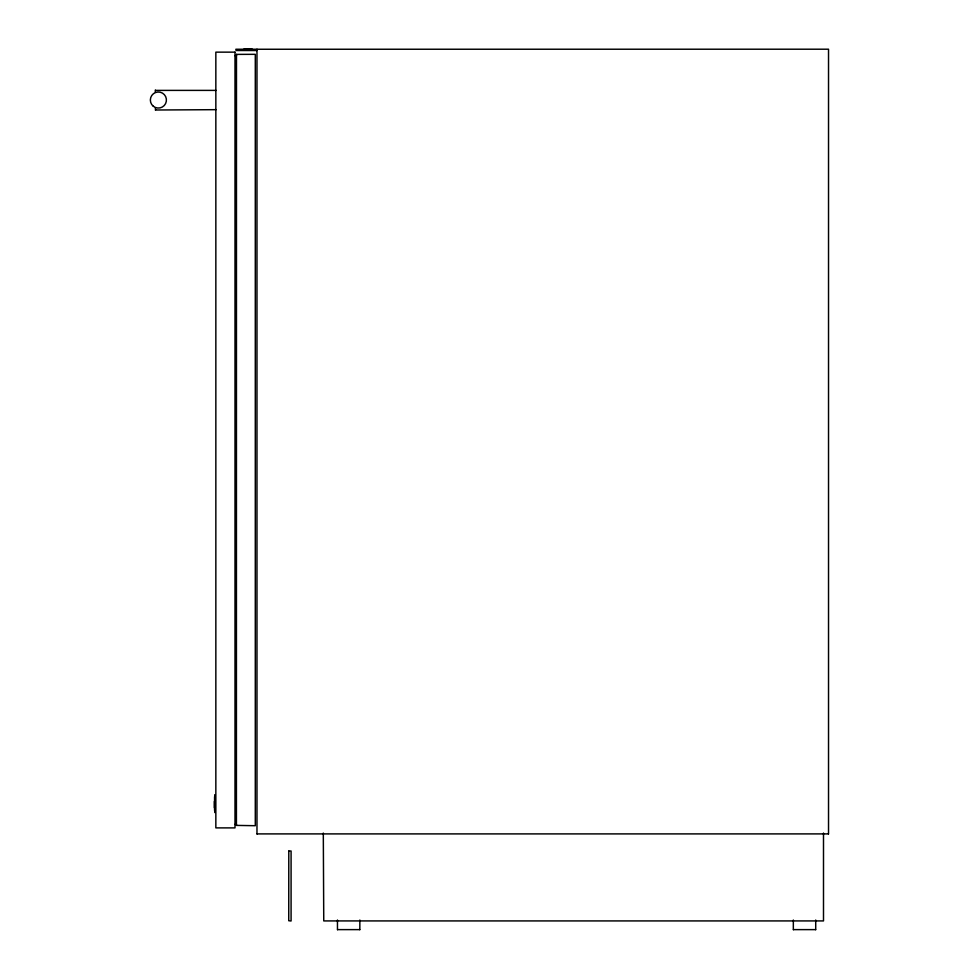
<?xml version="1.0" encoding="UTF-8"?>
<svg xmlns="http://www.w3.org/2000/svg" width="979" height="979" viewBox="0 0 979 979"><rect width="100%" height="100%" fill="white"/><g stroke="black" fill="none" stroke-linecap="round" stroke-linejoin="round"><path stroke-width="1.47" d="M155.306 91.855L155.306 90.056M235.082 55.717L236.539 55.534M256.975 49.207L256.975 834.022M359.844 929.756L359.844 920.027M828.528 834.022L828.528 49.207L235.853 49.256L236.074 50.516L256.877 50.516M815.715 929.756L815.715 920.027M155.306 110.003L216.041 109.672M337.461 929.756L337.461 920.027M793.333 929.756L793.333 920.027M155.637 90.386L216.041 90.386M359.709 929.622L337.596 929.622M828.405 833.9L257.085 833.9M815.58 929.622L793.467 929.622M236.539 824.502L235.082 824.318M155.306 108.204L155.637 109.672M823.498 833.056L823.498 920.921L323.755 920.921L323.303 833.056M252.117 49.048L243.942 49.048M214.756 794.691L214.756 812.57M214.572 796.735L214.572 810.526M214.389 801.36L214.389 807.797M236.477 54.383L236.416 825.395L255.299 825.713L255.299 54.322L236.477 54.383M288.793 851.045L288.744 920.725L291.081 920.994L291.081 850.996L288.793 851.045M234.997 52.144L215.845 52.144L215.845 827.891L234.997 827.891L234.997 52.144M153.324 106.27A8.04 8.04 0 0 0 166.32 101.29A8.04 8.04 0 0 0 155.502 92.528A8.04 8.04 0 0 0 153.324 106.27"/></g></svg>
